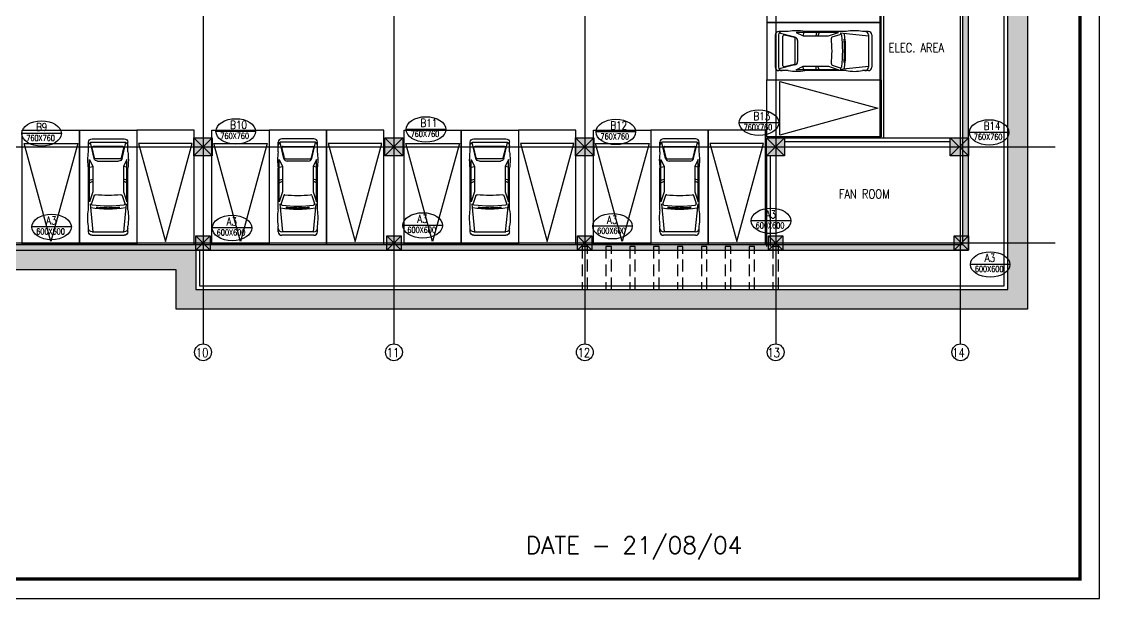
# Model space of a CAD drawing. Extents: x -14054 to 906348, y -36965 to 188562.
# Drawn here: x 861171 to 906348, y 60268 to 84468 of the extents above; entities that cross this region are included whole.
import ezdxf

# ---------------------------------------------------------------- set-up
doc = ezdxf.new("R2010")
doc.units = 0
doc.header["$LTSCALE"] = 1000
doc.header["$MEASUREMENT"] = 0
doc.linetypes.add('DASHED', pattern=[0.75, 0.5, -0.25])
doc.linetypes.add('HIDDEN', pattern=[0.375, 0.25, -0.125])
doc.layers.get('0').update_dxf_attribs({"linetype": 'CONTINUOUS'})
for name, color, linetype in [('BOR', 5, 'CONTINUOUS'), ('CAR', 6, 'CONTINUOUS'), ('COL-FIN', 3, 'CONTINUOUS'), ('COL-SOL', 253, 'CONTINUOUS'), ('COL-TX1', 4, 'CONTINUOUS'), ('COL-TX2', 33, 'CONTINUOUS'), ('CROSS', 3, 'CONTINUOUS'), ('GLASS', 9, 'CONTINUOUS'), ('GRID', 8, 'HIDDEN'), ('HATCH', 9, 'CONTINUOUS'), ('HT', 9, 'CONTINUOUS'), ('RETWALL', 7, 'CONTINUOUS'), ('UPPRE', 11, 'CONTINUOUS')]:
    doc.layers.add(name, color=color, linetype=linetype)
doc.layers.add('TEXT', color=3, linetype='CONTINUOUS', lineweight=15)
doc.layers.add('WALL', color=2, linetype='CONTINUOUS', lineweight=30)
doc.styles.add('ROMAN', font='ROMANS')
doc.styles.add('ROMANS', font='ROMANS.shx', dxfattribs={"height": 350})
doc.styles.add('STYLE2', font='simplex.shx', dxfattribs={"width": 0.8})

# ---------------------------------------------------------------- blocks, each defined once
blk = doc.blocks.new('CAR1')
at = {"linetype": 'Continuous'}
for p, q in [((-166, 4334), (-166, 4068)), ((-96, 3029), (38, 4341)), ((0, 4500), (1495, 4500)), ((0, 4341), (1495, 4341)), ((1592, 3029), (1457, 4341)), ((1661, 4334), (1661, 4068)), ((-166, 3305), (-166, 1374)), ((91, 2650), (-30, 3023)), ((217, 3237), (223, 3173)), ((276, 3242), (281, 3178)), ((335, 3246), (339, 3182)), ((394, 3250), (398, 3186)), ((453, 3253), (456, 3189)), ((512, 3256), (514, 3191)), ((571, 3258), (573, 3193)), ((630, 3259), (631, 3195)), ((689, 3260), (689, 3195)), ((748, 3260), (748, 3196)), ((807, 3260), (806, 3195)), ((866, 3259), (864, 3195)), ((925, 3258), (923, 3193)), ((984, 3256), (981, 3191)), ((1043, 3253), (1040, 3189)), ((1102, 3250), (1098, 3186)), ((1160, 3246), (1156, 3182)), ((1219, 3242), (1214, 3178)), ((1278, 3237), (1273, 3173)), ((1405, 2650), (1526, 3023)), ((1661, 3305), (1661, 1374)), ((35, 2472), (-123, 2938)), ((-123, 2938), (-123, 967)), ((1461, 2472), (1619, 2938)), ((1619, 2938), (1619, 967)), ((-123, 2052), (35, 1978)), ((35, 1300), (35, 2472)), ((1461, 1300), (1461, 2472)), ((1619, 2052), (1461, 1978)), ((-123, 1923), (35, 1884)), ((1619, 1923), (1461, 1884)), ((-123, 1317), (35, 1300)), ((-123, 967), (35, 1300)), ((259, 1041), (1237, 1041)), ((1619, 1317), (1461, 1300)), ((1619, 967), (1461, 1300)), ((-166, 606), (-166, 166)), ((98, 914), (-80, 181)), ((114, 888), (2, 424)), ((1319, 930), (168, 930)), ((1372, 888), (1485, 424)), ((1398, 914), (1576, 181)), ((1661, 606), (1661, 166)), ((0, 153), (1495, 153)), ((0, 0), (1495, 0)), ((1431, 356), (56, 356))]:
    blk.add_line(p, q, dxfattribs=at)
for centre, radius, start, end in [((1947, 3686), 2146, 169.7616, 190.2384), ((0, 4334), 166, 90.0171, 179.9829), ((0, 4176), 166, 90.0171, 179.9829), ((1495, 4334), 166, 0.0171, 89.9829), ((1495, 4176), 166, 0.0171, 89.9829), ((-451, 3686), 2146, 349.7616, 10.2384), ((748, -2823), 6100, 82.3671, 97.6329), ((22, 3040), 55.1, 96.8356, 198.1699), ((748, -2891), 6031, 83.0262, 96.9738), ((1473, 3040), 55.1, 341.8301, 83.1644), ((143, 2667), 55.4, 198.1055, 275.9744), ((748, -2856), 5500, 83.7528, 96.2472), ((1352, 2667), 55.4, 264.0256, 341.8945), ((2441, 990), 2635, 171.6216, 188.3784), ((259, 875), 166, 90.0444, 166.3177), ((1237, 875), 166, 13.6822, 89.9556), ((-945, 990), 2635, 351.6216, 8.3784), ((168, 875), 55.2, 89.911, 166.2607), ((1319, 875), 55.2, 13.7393, 90.0891), ((0, 318), 166, 180.0172, 269.9829), ((0, 165), 165, 179.9175, 270.0824), ((56, 411), 55.2, 166.3661, 269.9108), ((1431, 411), 55.2, 270.0891, 13.6339), ((1495, 318), 166, 270.0171, 359.9828), ((1496, 165), 165, 269.9176, 0.0825)]:
    blk.add_arc(centre, radius, start, end, dxfattribs=at)
blk = doc.blocks.new('*U46')
at = {"layer": 'HATCH', "linetype": 'Continuous'}
h = blk.add_hatch(dxfattribs=at)
h.set_pattern_fill('AR-PARQ1', color=256, scale=200, angle=45, style=0)
h.set_pattern_definition([(135, (558277.8, 51836.5), (-3394.113, 2e-13), [2400, -2400]), (135, (558560.6, 52119.3), (-3394.113, 2e-13), [2400, -2400]), (135, (558843.5, 52402.2), (-3394.113, 2e-13), [2400, -2400]), (135, (559126.3, 52685), (-3394.113, 2e-13), [2400, -2400]), (135, (559409.1, 52967.9), (-3394.113, 2e-13), [2400, -2400]), (135, (559692, 53250.7), (-3394.113, 2e-13), [2400, -2400]), (135, (559974.8, 53533.5), (-3394.113, 2e-13), [2400, -2400]), (45, (556580.7, 53533.5), (3394.113, -2e-13), [2400, -2400]), (45, (556297.9, 53816.4), (3394.113, -2e-13), [2400, -2400]), (45, (556015, 54099.2), (3394.113, -2e-13), [2400, -2400]), (45, (555732.2, 54382), (3394.113, -2e-13), [2400, -2400]), (45, (555449.3, 54665), (3394.113, -2e-13), [2400, -2400]), (45, (555166.5, 54947.8), (3394.113, -2e-13), [2400, -2400]), (45, (554883.7, 55230.6), (3394.113, -2e-13), [2400, -2400])])
h.paths.add_polyline_path([(828524.19, 135527.59), (812384.44, 128568.92), (811709.7, 130074.84), (796975.65, 123722.24), (796975.38, 72400.37), (813907.67, 72400.37), (813907.67, 74050.37), (867647.67, 74050.37), (867647.67, 72400.37), (903337.59, 72400.37), (903337.69, 112114.02), (893725.45, 112114.02), (893725.45, 119284.02), (865188.91, 119284.02), (855815.81, 135527.59)])
h.paths.add_polyline_path([(855336.48, 134697.59), (864709.58, 118454.02), (892895.45, 118454.02), (892895.45, 111284.02), (902507.69, 111284.02), (902507.59, 73230.37), (868477.67, 73230.37), (868477.67, 74880.37), (813077.67, 74880.37), (813077.67, 73230.37), (797805.39, 73230.37), (797805.65, 123176.23), (811286.86, 128988.67), (811961.6, 127482.76), (828695.49, 134697.59)], flags=16)
at = {"layer": 'BOR', "color": 2, "ltscale": 140}
blk.add_lwpolyline([(792347.96, 139802.57), (792347.96, 60267.68), (906347.96, 60267.68), (906347.96, 139802.57)], close=True, dxfattribs=at)
at = {"layer": 'BOR', "ltscale": 140, "const_width": 136.54}
blk.add_lwpolyline([(905528.71, 61086.94), (793167.21, 61086.94), (793167.21, 138983.32), (905528.71, 138983.32)], close=True, dxfattribs=at)
at = {"layer": 'CAR'}
for points in [[(897200.96, 84429.3), (897200.96, 86829.3), (892400.96, 86829.3), (892400.96, 84429.3), (897200.96, 84429.3)], [(897200.96, 82029.3), (897200.96, 84429.3), (892400.96, 84429.3), (892400.96, 82029.3), (897200.96, 82029.3)], [(897200.96, 82029.3), (897200.96, 79629.3), (892400.96, 79629.3), (892400.96, 82029.3), (897200.96, 82029.3)], [(863600.96, 75110.37), (861200.96, 75110.37), (861200.96, 79910.37), (863600.96, 79910.37), (863600.96, 75110.37)], [(866000.96, 75110.37), (863600.96, 75110.37), (863600.96, 79910.37), (866000.96, 79910.37), (866000.96, 75110.37)], [(866000.96, 75110.37), (868400.96, 75110.37), (868400.96, 79910.37), (866000.96, 79910.37), (866000.96, 75110.37)], [(871547.82, 75110.37), (869147.82, 75110.37), (869147.82, 79910.37), (871547.82, 79910.37), (871547.82, 75110.37)], [(871547.82, 75110.37), (873947.82, 75110.37), (873947.82, 79910.37), (871547.82, 79910.37), (871547.82, 75110.37)], [(873947.82, 75110.37), (876347.82, 75110.37), (876347.82, 79910.37), (873947.82, 79910.37), (873947.82, 75110.37)], [(879600.96, 75110.37), (877200.96, 75110.37), (877200.96, 79910.37), (879600.96, 79910.37), (879600.96, 75110.37)], [(882000.96, 75110.37), (879600.96, 75110.37), (879600.96, 79910.37), (882000.96, 79910.37), (882000.96, 75110.37)], [(882000.96, 75110.37), (884400.96, 75110.37), (884400.96, 79910.37), (882000.96, 79910.37), (882000.96, 75110.37)], [(887547.82, 75110.37), (885147.82, 75110.37), (885147.82, 79910.37), (887547.82, 79910.37), (887547.82, 75110.37)], [(887547.82, 75110.37), (889947.82, 75110.37), (889947.82, 79910.37), (887547.82, 79910.37), (887547.82, 75110.37)], [(889947.82, 75110.37), (892347.82, 75110.37), (892347.82, 79910.37), (889947.82, 79910.37), (889947.82, 75110.37)]]:
    blk.add_lwpolyline(points, dxfattribs=at)
for points in [[(892957.97, 79706.55), (892957.97, 81952.06), (897065.77, 80829.3)], [(861278.21, 79353.36), (863523.71, 79353.36), (862400.96, 75245.56)], [(868323.71, 79353.36), (866078.21, 79353.36), (867200.96, 75245.56)], [(869225.06, 79353.36), (871470.57, 79353.36), (870347.82, 75245.56)], [(876270.57, 79353.36), (874025.06, 79353.36), (875147.82, 75245.56)], [(877278.21, 79353.36), (879523.71, 79353.36), (878400.96, 75245.56)], [(884323.71, 79353.36), (882078.21, 79353.36), (883200.96, 75245.56)], [(885225.06, 79353.36), (887470.57, 79353.36), (886347.82, 75245.56)], [(892270.57, 79353.36), (890025.06, 79353.36), (891147.82, 75245.56)]]:
    blk.add_lwpolyline(points, close=True, dxfattribs=at)
at = {"layer": 'COL-FIN', "linetype": 'Continuous'}
for points in [[(869154.39, 78835.88), (868394.39, 78835.88), (868394.39, 79595.88), (869154.39, 79595.88)], [(877154.39, 78835.88), (876394.39, 78835.88), (876394.39, 79595.88), (877154.39, 79595.88)], [(885154.39, 78835.88), (884394.39, 78835.88), (884394.39, 79595.88), (885154.39, 79595.88)], [(893154.39, 78829.3), (892394.39, 78829.3), (892394.39, 79589.3), (893154.39, 79589.3)], [(900857.67, 78832.59), (900097.67, 78832.59), (900097.67, 79592.59), (900857.67, 79592.59)], [(869077.67, 74880.37), (868477.67, 74880.37), (868477.67, 75480.37), (869077.67, 75480.37)], [(877077.67, 74880.37), (876477.67, 74880.37), (876477.67, 75480.37), (877077.67, 75480.37)], [(885077.67, 74880.37), (884477.67, 74880.37), (884477.67, 75480.37), (885077.67, 75480.37)], [(893077.67, 74880.37), (892477.67, 74880.37), (892477.67, 75480.37), (893077.67, 75480.37)], [(900857.67, 74880.37), (900257.67, 74880.37), (900257.67, 75480.37), (900857.67, 75480.37)]]:
    blk.add_lwpolyline(points, close=True, dxfattribs=at)
at = {"layer": 'COL-SOL', "linetype": 'Continuous'}
for points in [[(868394.39, 79595.88), (868394.39, 78835.88), (869154.39, 79595.88), (869154.39, 78835.88)], [(876394.39, 79595.88), (876394.39, 78835.88), (877154.39, 79595.88), (877154.39, 78835.88)], [(884394.39, 79595.88), (884394.39, 78835.88), (885154.39, 79595.88), (885154.39, 78835.88)], [(892394.39, 79589.3), (892394.39, 78829.3), (893154.39, 79589.3), (893154.39, 78829.3)], [(900097.67, 79592.59), (900097.67, 78832.59), (900857.67, 79592.59), (900857.67, 78832.59)], [(868477.67, 75480.37), (868477.67, 74880.37), (869077.67, 75480.37), (869077.67, 74880.37)], [(876477.67, 75480.37), (876477.67, 74880.37), (877077.67, 75480.37), (877077.67, 74880.37)], [(884477.67, 75480.37), (884477.67, 74880.37), (885077.67, 75480.37), (885077.67, 74880.37)], [(892477.67, 75480.37), (892477.67, 74880.37), (893077.67, 75480.37), (893077.67, 74880.37)], [(900257.67, 75480.37), (900257.67, 74880.37), (900857.67, 75480.37), (900857.67, 74880.37)]]:
    blk.add_solid(points, dxfattribs=at)
at = {"layer": 'COL-TX1', "color": 1}
for p, q in [((892907.2, 80223.95), (891248.53, 80223.95)), ((862839.27, 79771.26), (861180.6, 79771.26)), ((870976.42, 79860.12), (869317.76, 79860.12)), ((878950.08, 79943.14), (877291.42, 79943.14)), ((886908.93, 79839.02), (885250.26, 79839.02)), ((902555.7, 79817.08), (900897.04, 79817.08)), ((878813.54, 75915.41), (877154.88, 75915.41)), ((893412.03, 76106.3), (891753.37, 76106.3)), ((863258.78, 75850.48), (861600.11, 75850.48)), ((870822.64, 75809.6), (869163.98, 75809.6)), ((886768.05, 75882.56), (885109.38, 75882.56)), ((902598.71, 74276.89), (900940.05, 74276.89))]:
    blk.add_line(p, q, dxfattribs=at)
for centre in [(878120.75, 79943.14), (892077.86, 80223.95), (862009.94, 79771.26), (870147.09, 79860.12), (886079.59, 79839.02), (901726.37, 79817.08), (862429.45, 75850.48), (877984.21, 75915.41), (885938.71, 75882.56), (892582.7, 76106.3), (869993.31, 75809.6), (901769.38, 74276.89)]:
    blk.add_ellipse(centre, major_axis=(-829.33, 0), ratio=0.6434108, dxfattribs=at)
at = {"layer": 'CROSS', "color": 3, "linetype": 'Continuous'}
for p, q in [((869154.39, 79595.88), (868394.39, 78835.88)), ((868394.39, 79595.88), (869154.39, 78835.88)), ((877154.39, 79595.88), (876394.39, 78835.88)), ((876394.39, 79595.88), (877154.39, 78835.88)), ((885154.39, 79595.88), (884394.39, 78835.88)), ((884394.39, 79595.88), (885154.39, 78835.88)), ((893154.39, 79589.3), (892394.39, 78829.3)), ((892394.39, 79589.3), (893154.39, 78829.3)), ((900097.67, 79592.59), (900857.67, 78832.59)), ((900857.67, 79592.59), (900097.67, 78832.59)), ((869077.67, 75480.37), (868477.67, 74880.37)), ((868477.67, 75480.37), (869077.67, 74880.37)), ((877077.67, 75480.37), (876477.67, 74880.37)), ((876477.67, 75480.37), (877077.67, 74880.37)), ((885077.67, 75480.37), (884477.67, 74880.37)), ((884477.67, 75480.37), (885077.67, 74880.37)), ((893077.67, 75480.37), (892477.67, 74880.37)), ((892477.67, 75480.37), (893077.67, 74880.37)), ((900857.67, 75480.37), (900257.67, 74880.37)), ((900257.67, 75480.37), (900857.67, 74880.37))]:
    blk.add_line(p, q, dxfattribs=at)
at = {"layer": 'GLASS', "color": 1, "linetype": 'Continuous'}
for centre in [(868777.67, 70594.02), (876777.67, 70594.02), (884777.67, 70594.02), (892777.67, 70594.02), (900520.17, 70594.02)]:
    blk.add_circle(centre, 352.83, dxfattribs=at)
at = {"layer": 'GRID', "color": 8, "linetype": 'Continuous'}
for p, q in [((868777.67, 138599.3), (868777.67, 70946.85)), ((876774.39, 138602.59), (876774.39, 70950.14)), ((884777.67, 138599.3), (884777.67, 70946.85)), ((892777.67, 138599.3), (892777.67, 70946.85)), ((900520.17, 70946.85), (900520.17, 138599.3)), ((795368.52, 79212.59), (904491.58, 79212.59)), ((795368.52, 75180.37), (904491.58, 75180.37))]:
    blk.add_line(p, q, dxfattribs=at)
at = {"layer": 'HT', "linetype": 'Continuous'}
for points in [[(900857.69, 111284.02), (900857.69, 75480.37), (900627.69, 111284.02), (900627.69, 75480.37)], [(800055.45, 75110.37), (800055.45, 74880.37), (900257.67, 75110.37), (900257.67, 74880.37)]]:
    blk.add_solid(points, dxfattribs=at)
at = {"layer": 'RETWALL', "color": 7, "linetype": 'Continuous'}
blk.add_lwpolyline([(813907.67, 74050.37), (813907.67, 72400.37), (796975.38, 72400.37), (796975.65, 123722.24), (811709.7, 130074.84), (812384.44, 128568.92), (828524.19, 135527.59), (855815.81, 135527.59), (865188.91, 119284.02), (893725.45, 119284.02), (893725.45, 112114.02), (903337.69, 112114.02), (903337.59, 72400.37), (867647.67, 72400.37), (867647.67, 74050.37)], close=True, dxfattribs=at)
at = {"layer": 'RETWALL', "linetype": 'DASHED'}
for points in [[(884662.67, 75030.37), (884662.67, 73230.37), (884892.67, 73230.37), (884892.67, 75030.37)], [(885662.67, 75030.37), (885662.67, 73230.37), (885892.67, 73230.37), (885892.67, 75030.37)], [(886662.67, 75030.37), (886662.67, 73230.37), (886892.67, 73230.37), (886892.67, 75030.37)], [(887662.67, 75030.37), (887662.67, 73230.37), (887892.67, 73230.37), (887892.67, 75030.37)], [(888662.67, 75030.37), (888662.67, 73230.37), (888892.67, 73230.37), (888892.67, 75030.37)], [(889662.67, 75030.37), (889662.67, 73230.37), (889892.67, 73230.37), (889892.67, 75030.37)], [(890662.67, 75030.37), (890662.67, 73230.37), (890892.67, 73230.37), (890892.67, 75030.37)], [(891662.67, 75030.37), (891662.67, 73230.37), (891892.67, 73230.37), (891892.67, 75030.37)], [(892662.67, 75030.37), (892662.67, 73230.37), (892892.67, 73230.37), (892892.67, 75030.37)]]:
    blk.add_lwpolyline(points, close=True, dxfattribs=at)
at = {"layer": 'UPPRE'}
for p, q in [((902357.7, 73380.37), (902357.54, 103449.07)), ((902507.7, 73230.37), (902507.54, 103449.08)), ((868477.67, 74880.37), (868477.67, 73230.37)), ((868627.67, 74880.37), (868627.67, 73380.37)), ((868477.67, 73230.37), (902507.7, 73230.37)), ((868627.67, 73380.37), (902357.7, 73380.37))]:
    blk.add_line(p, q, dxfattribs=at)
at = {"layer": 'WALL', "linetype": 'Continuous'}
for p, q in [((897147.63, 95599.2), (897147.63, 79591.19)), ((897297.63, 87372.49), (897297.63, 79591.19)), ((893154.39, 79589.3), (900097.67, 79592.59)), ((893154.46, 79439.3), (900097.75, 79442.59)), ((892394.39, 78829.3), (892394.39, 75030.37)), ((892544.39, 78829.3), (892544.39, 75030.37))]:
    blk.add_line(p, q, dxfattribs=at)
for points in [[(799685.45, 94630.37), (799685.45, 75110.37), (900627.69, 75110.37), (900627.5, 111054.02), (896057.67, 111054.02)], [(805157.67, 103980.74), (799455.45, 103980.74), (799455.45, 74880.37), (900857.69, 74880.37), (900857.54, 103449.07)]]:
    blk.add_lwpolyline(points, dxfattribs=at)
at = {"layer": 'CAR', "yscale": 0.899999999996728, "zscale": 0.899999999996728}
for p, xscale, rotation in [((892760.94, 83904.06), 0.899999999996728, 270.0000000000001), ((864126.2, 79550.39), -0.899999999996728, 179.9999999999999), ((873422.58, 79550.39), 0.899999999996728, 180.0000000000001), ((880126.2, 79550.39), -0.899999999996728, 180), ((889422.58, 79550.39), 0.899999999996728, 180)]:
    blk.add_blockref('CAR1', p, dxfattribs=dict(at, xscale=xscale, rotation=rotation))
at = {"layer": 'BOR', "color": 3, "ltscale": 140, "style": 'ROMAN'}
blk.add_text('DATE - 21/08/04', height=714.7359, dxfattribs=at).set_placement((882309.14, 62145.98))
at = {"layer": 'COL-TX1', "style": 'STYLE2', "width": 0.8}
for s, p in [('B13', (891847.4, 80329.06)), ('B9', (861779.47, 79876.38)), ('B10', (869916.63, 79965.24)), ('B11', (877890.29, 80048.26)), ('B12', (885849.13, 79944.14)), ('B14', (901495.9, 79922.19)), ('A3', (877753.74, 76020.53)), ('A3', (892352.23, 76211.42)), ('A3', (862198.98, 75955.6)), ('A3', (869762.84, 75914.72)), ('A3', (885708.25, 75987.67)), ('A3', (901538.92, 74382))]:
    blk.add_text(s, height=335.415, dxfattribs=at).set_placement(p)
at = {"layer": 'COL-TX2', "color": 4, "style": 'STYLE2', "width": 0.8}
for s, p in [('760X760', (891434.84, 79910.54)), ('760X760', (861366.91, 79457.85)), ('760X760', (869504.06, 79546.71)), ('760X760', (877477.73, 79629.73)), ('760X760', (885436.57, 79525.61)), ('760X760', (901083.34, 79503.67)), ('600X600', (891939.67, 75792.89)), ('600X600', (861786.42, 75537.07)), ('600X600', (869350.28, 75496.19)), ('600X600', (877341.18, 75602)), ('600X600', (885295.69, 75569.15)), ('600X600', (901126.35, 73963.48))]:
    blk.add_text(s, height=250, dxfattribs=at).set_placement(p)
at = {"layer": 'TEXT', "style": 'ROMANS', "width": 0.8}
for s, p in [('ELEC. AREA', (897510.74, 83179.27)), ('FAN ROOM', (895424.27, 77046.69))]:
    blk.add_text(s, height=381.012, rotation=359.999599, dxfattribs=at).set_placement(p)
for s, p in [('10', (868477.47, 70387.32)), ('11', (876477.48, 70387.32)), ('12', (884477.48, 70387.32)), ('13', (892434.59, 70387.32)), ('14', (900177.09, 70387.32))]:
    blk.add_text(s, height=381.012, dxfattribs=at).set_placement(p)

msp = doc.modelspace()

# ---------------------------------------------------------------- block references
at = {"layer": 'TEXT'}
msp.add_blockref('*U46', (0, 0), dxfattribs=at)

doc.saveas('drawing.dxf')
